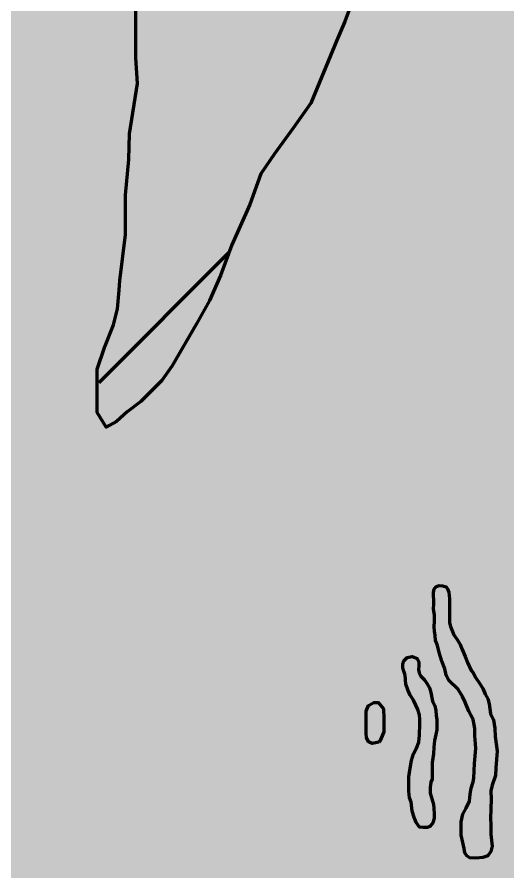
# Model space of a CAD drawing. Header units: millimetres. Extents: x 2676 to 5565, y 1584 to 2775.
# Drawn here: x 5042.1 to 5084.4, y 1996.5 to 2070.2 of the extents above; entities that cross this region are included whole.
import ezdxf

# ---------------------------------------------------------------- set-up
doc = ezdxf.new("R2010")
doc.units = ezdxf.units.MM
doc.layers.add('Warstwa1', color=7, linetype='Continuous', lineweight=70, true_color=0x688aad)
doc.layers.add('Warstwa11', color=7, linetype='Continuous', lineweight=70, true_color=0x000000)

msp = doc.modelspace()

# ---------------------------------------------------------------- hatches: boundary and pattern name
at = {"layer": 'Warstwa1', "lineweight": 70}
h = msp.add_hatch(color=256, dxfattribs=at)
h.dxf.hatch_style = 1
h.paths.add_polyline_path([(5505.159, 2428.685), (4750.944, 2428.685), (4750.944, 1755.038), (5505.159, 1755.038)])
at = {"layer": 'Warstwa11', "lineweight": 70}
h = msp.add_hatch(dxfattribs=at)
h.set_pattern_fill('AR-HBONE', color=256)
h.set_pattern_definition([(45, (-818.6, -811.68), (0, 143.6841), [304.8, -101.6]), (135, (-746.76, -739.84), (1e-14, 143.6841), [304.8, -101.6])])
h.paths.add_polyline_path([(5103.865, 2152.265), (5098.064, 2151.299), (5088.075, 2147.857), (5087.814, 2146.882), (5086.966, 2143.247), (5085.008, 2138.357), (5083.661, 2134.544), (5081.497, 2126.154), (5078.596, 2118.908), (5077.249, 2114.309), (5075.075, 2106.605), (5066.54, 2095.919), (5060.33, 2087.716), (5055.709, 2085.327), (5052.613, 2083.301), (5052.613, 2081.56), (5052.701, 2078.058), (5052.335, 2074.402), (5052.335, 2066.689), (5052.474, 2064.465), (5051.779, 2060.135), (5051.534, 2052.279), (5050.945, 2047.487), (5050.875, 2046.653), (5050.736, 2045.055), (5048.998, 2038.105), (5048.998, 2036.09), (5049.763, 2034.839), (5050.034, 2034.985), (5052.753, 2037.063), (5054.561, 2038.87), (5055.465, 2040.121), (5057.556, 2043.749), (5058.668, 2045.764), (5059.642, 2047.919), (5062.679, 2056.157), (5065.901, 2060.636), (5067.43, 2062.79), (5070.885, 2071.216), (5070.912, 2071.287), (5072.651, 2074.275), (5073.903, 2076.638), (5076.548, 2081.939), (5077.174, 2083.259), (5078.148, 2084.788), (5079.33, 2086.804), (5080.304, 2089.514), (5080.79, 2091.39), (5083.924, 2097.391), (5084.828, 2099.129), (5085.454, 2100.588), (5086.01, 2101.909), (5086.914, 2103.646), (5087.819, 2104.827), (5090.326, 2109.363), (5091.717, 2112.004), (5092.621, 2114.019), (5094.499, 2118.328), (5095.194, 2122.567), (5096.515, 2126.042), (5098.122, 2130.58), (5098.679, 2132.179), (5098.958, 2133.854), (5102.643, 2134.264), (5106.328, 2134.82), (5110.223, 2136.974), (5112.17, 2137.182), (5113.839, 2137.738), (5115.868, 2138.815), (5119.263, 2143.854), (5121.84, 2148.871), (5123.439, 2153.875), (5124.482, 2157.141), (5125.456, 2159.434), (5126.38, 2161.743), (5127.058, 2165.218), (5127.336, 2166.747), (5127.823, 2168.068), (5128.727, 2169.596), (5129.631, 2171.751), (5129.978, 2173.21), (5130.783, 2177.499), (5130.264, 2178.584), (5127.969, 2181.711), (5125.813, 2184.143), (5124.005, 2185.742), (5120.808, 2188.009), (5119.803, 2184.681), (5119.005, 2180.537), (5116.099, 2173.352), (5114.048, 2167.048), (5108.928, 2157.325)])
at = {"layer": 'Warstwa11', "lineweight": 70, "true_color": 0x262626}
h = msp.add_hatch(color=250, dxfattribs=at)
h.dxf.hatch_style = 1
h.paths.add_polyline_path([(5088.075, 2147.857), (5087.814, 2146.882), (5086.966, 2143.247), (5085.008, 2138.357), (5083.661, 2134.544), (5081.497, 2126.154), (5078.596, 2118.908), (5077.249, 2114.309), (5075.075, 2106.605), (5066.54, 2095.919), (5060.33, 2087.716), (5055.709, 2085.327), (5052.613, 2083.301), (5052.613, 2081.56), (5052.701, 2078.058), (5052.335, 2074.402), (5052.335, 2066.689), (5052.474, 2064.465), (5051.779, 2060.135), (5051.534, 2052.279), (5050.945, 2047.487), (5050.875, 2046.653), (5050.736, 2045.055), (5048.998, 2038.105), (5048.998, 2036.09), (5049.763, 2034.839), (5050.034, 2034.985), (5052.753, 2037.063), (5054.561, 2038.87), (5055.465, 2040.121), (5057.556, 2043.749), (5058.668, 2045.764), (5059.642, 2047.919), (5062.679, 2056.157), (5065.901, 2060.636), (5067.43, 2062.79), (5070.885, 2071.216), (5070.912, 2071.287), (5072.651, 2074.275), (5073.903, 2076.638), (5076.548, 2081.939), (5077.174, 2083.259), (5078.148, 2084.788), (5079.33, 2086.804), (5080.304, 2089.514), (5080.79, 2091.39), (5083.924, 2097.391), (5084.828, 2099.129), (5085.454, 2100.588), (5086.01, 2101.909), (5086.914, 2103.646), (5087.819, 2104.827), (5090.326, 2109.363), (5091.717, 2112.004), (5092.621, 2114.019), (5094.499, 2118.328), (5095.194, 2122.567), (5096.515, 2126.042), (5098.122, 2130.58), (5098.679, 2132.179), (5098.958, 2133.854), (5102.643, 2134.264), (5106.328, 2134.82), (5110.223, 2136.974), (5112.17, 2137.182), (5113.839, 2137.738), (5115.868, 2138.815), (5119.263, 2143.854), (5121.84, 2148.871), (5123.439, 2153.875), (5124.482, 2157.141), (5125.456, 2159.434), (5126.38, 2161.743), (5127.058, 2165.218), (5127.336, 2166.747), (5127.823, 2168.068), (5128.727, 2169.596), (5129.631, 2171.751), (5129.978, 2173.21), (5130.783, 2177.499), (5130.264, 2178.584), (5127.969, 2181.711), (5125.813, 2184.143), (5124.005, 2185.742), (5120.808, 2188.009), (5119.803, 2184.681), (5119.005, 2180.537), (5116.099, 2173.352), (5114.048, 2167.048), (5108.928, 2157.325), (5103.865, 2152.265), (5098.064, 2151.299)])
at = {"layer": 'Warstwa11', "lineweight": 70}
h = msp.add_hatch(color=256, dxfattribs=at)
h.dxf.hatch_style = 1
h.paths.add_polyline_path([(5077.249, 2114.309), (5075.075, 2106.605), (5066.54, 2095.919), (5060.33, 2087.716), (5055.709, 2085.327), (5052.613, 2083.301), (5052.613, 2081.56), (5052.701, 2078.058), (5052.335, 2074.402), (5052.335, 2066.689), (5052.474, 2064.465), (5051.779, 2060.135), (5051.534, 2052.279), (5050.945, 2047.487), (5050.875, 2046.653), (5050.736, 2045.055), (5048.998, 2038.105), (5048.998, 2036.09), (5049.763, 2034.839), (5050.034, 2034.985), (5052.753, 2037.063), (5054.561, 2038.87), (5055.465, 2040.121), (5057.556, 2043.749), (5058.668, 2045.764), (5059.642, 2047.919), (5062.679, 2056.157), (5065.901, 2060.636), (5067.43, 2062.79), (5070.885, 2071.216), (5070.912, 2071.287), (5072.651, 2074.275), (5073.903, 2076.638), (5076.548, 2081.939), (5077.174, 2083.259), (5078.148, 2084.788), (5079.33, 2086.804), (5080.304, 2089.514), (5080.79, 2091.39), (5083.924, 2097.391), (5084.828, 2099.129), (5085.454, 2100.588), (5086.01, 2101.909), (5086.914, 2103.646), (5087.819, 2104.827), (5090.326, 2109.363), (5091.717, 2112.004), (5092.621, 2114.019), (5094.499, 2118.328), (5095.194, 2122.567), (5096.515, 2126.042), (5098.122, 2130.58), (5098.679, 2132.179), (5098.958, 2133.854), (5102.643, 2134.264), (5106.328, 2134.82), (5110.223, 2136.974), (5112.17, 2137.182), (5113.839, 2137.738), (5115.868, 2138.815), (5119.263, 2143.854), (5121.84, 2148.871), (5123.439, 2153.875), (5124.482, 2157.141), (5125.456, 2159.434), (5126.38, 2161.743), (5127.058, 2165.218), (5127.336, 2166.747), (5127.823, 2168.068), (5128.727, 2169.596), (5129.631, 2171.751), (5129.978, 2173.21), (5130.783, 2177.499), (5130.264, 2178.584), (5127.969, 2181.711), (5125.813, 2184.143), (5124.005, 2185.742), (5120.808, 2188.009), (5119.803, 2184.681), (5119.005, 2180.537), (5116.099, 2173.352), (5114.048, 2167.048), (5108.928, 2157.325), (5103.865, 2152.265), (5098.064, 2151.299), (5088.075, 2147.857), (5087.814, 2146.882), (5086.966, 2143.247), (5085.008, 2138.357), (5083.661, 2134.544), (5081.497, 2126.154), (5078.596, 2118.908)])
h = msp.add_hatch(color=256, dxfattribs=at)
h.dxf.hatch_style = 1
h.paths.add_polyline_path([(5073.731, 2009.727), (5073.696, 2010.536), (5073.239, 2011.099), (5072.851, 2011.099), (5072.394, 2010.818), (5072.182, 2010.325), (5072.182, 2008.988), (5072.182, 2008.425), (5072.217, 2008.073), (5072.394, 2007.686), (5072.71, 2007.545), (5073.294, 2007.664), (5073.379, 2007.757), (5073.485, 2008.003), (5073.731, 2008.566), (5073.731, 2009.023)])
h.paths.add_polyline_path([(5078.304, 2009.18), (5078.282, 2009.577), (5078.238, 2009.951), (5078.216, 2010.392), (5078.127, 2010.811), (5077.929, 2011.186), (5077.774, 2011.936), (5077.664, 2012.355), (5077.465, 2012.708), (5077.223, 2013.038), (5076.914, 2013.347), (5076.759, 2013.634), (5076.715, 2013.942), (5076.737, 2014.207), (5076.737, 2014.582), (5076.583, 2014.869), (5076.164, 2015.067), (5075.744, 2014.957), (5075.457, 2014.692), (5075.369, 2014.406), (5075.347, 2014.075), (5075.435, 2013.788), (5075.568, 2013.457), (5075.626, 2012.654), (5075.78, 2012.19), (5076.001, 2011.705), (5076.288, 2011.285), (5076.487, 2010.866), (5076.664, 2010.491), (5076.796, 2010.027), (5076.818, 2009.608), (5076.818, 2009.233), (5076.797, 2008.259), (5076.73, 2007.663), (5076.532, 2007.156), (5076.267, 2006.648), (5076.112, 2006.074), (5075.979, 2005.434), (5075.891, 2004.662), (5075.891, 2004.044), (5075.891, 2003.426), (5075.935, 2002.874), (5076.068, 2002.477), (5076.178, 2001.705), (5076.333, 2001.175), (5076.509, 2000.734), (5076.797, 2000.336), (5077.128, 2000.292), (5077.459, 2000.314), (5077.702, 2000.38), (5077.945, 2000.712), (5078.055, 2001.109), (5078.055, 2001.462), (5078.033, 2001.97), (5078.011, 2002.301), (5077.857, 2002.786), (5077.724, 2003.272), (5077.724, 2003.713), (5077.768, 2004.221), (5077.901, 2004.485), (5077.901, 2004.794), (5077.901, 2005.28), (5077.901, 2005.655), (5077.901, 2005.92), (5077.995, 2006.644), (5078.039, 2007.239), (5078.105, 2007.812), (5078.216, 2008.32), (5078.304, 2008.739)])
h.paths.add_polyline_path([(5083.318, 2008.148), (5083.29, 2008.854), (5083.193, 2009.589), (5082.916, 2010.101), (5082.818, 2010.965), (5082.693, 2011.394), (5082.457, 2011.81), (5082.249, 2012.281), (5081.986, 2012.752), (5081.667, 2013.223), (5081.417, 2013.653), (5081.265, 2013.833), (5080.93, 2014.532), (5080.75, 2015.045), (5080.569, 2015.446), (5080.486, 2015.668), (5080.292, 2016.097), (5080.043, 2016.513), (5079.765, 2016.915), (5079.599, 2017.344), (5079.474, 2017.649), (5079.391, 2017.954), (5079.377, 2018.3), (5079.377, 2018.744), (5079.377, 2019.173), (5079.377, 2019.672), (5079.377, 2020.018), (5079.363, 2020.309), (5079.322, 2020.614), (5079.225, 2020.891), (5079.1, 2021.071), (5078.823, 2021.155), (5078.49, 2021.168), (5078.212, 2021.071), (5078.074, 2020.864), (5077.991, 2020.587), (5077.991, 2020.282), (5078.023, 2019.952), (5078.033, 2019.586), (5078.019, 2019.143), (5078.103, 2018.644), (5078.103, 2018.103), (5078.075, 2017.605), (5078.103, 2017.244), (5078.158, 2016.87), (5078.186, 2016.441), (5078.352, 2015.994), (5078.491, 2015.384), (5078.713, 2014.65), (5078.976, 2013.985), (5079.087, 2013.431), (5079.324, 2012.997), (5080.128, 2012.207), (5080.502, 2011.611), (5080.738, 2011.126), (5081.043, 2010.35), (5081.237, 2010.004), (5081.431, 2009.63), (5081.528, 2009.145), (5081.57, 2008.849), (5081.584, 2008.212), (5081.64, 2007.533), (5081.667, 2007.117), (5081.543, 2005.811), (5081.501, 2005.188), (5081.487, 2004.551), (5081.432, 2004.232), (5081.265, 2003.705), (5081.168, 2003.179), (5081.099, 2002.579), (5080.822, 2001.969), (5080.531, 2001.443), (5080.406, 2000.778), (5080.406, 1999.642), (5080.531, 1999.018), (5080.641, 1998.492), (5080.697, 1998.104), (5080.877, 1997.854), (5081.141, 1997.688), (5081.654, 1997.66), (5082.264, 1997.716), (5082.693, 1997.854), (5082.957, 1998.242), (5083.054, 1998.7), (5082.943, 1999.725), (5082.943, 2000.57), (5082.915, 2001.083), (5082.985, 2002.738), (5082.958, 2003.473), (5083.069, 2003.944), (5083.346, 2004.789), (5083.387, 2005.454), (5083.512, 2006.887), (5083.415, 2007.524)])

# ---------------------------------------------------------------- linework, layer by layer
at = {"layer": 'Warstwa1', "lineweight": 70}
for points in [[(5070.912, 2071.287), (5070.356, 2069.828), (5069.661, 2068.229), (5067.43, 2062.79), (5065.901, 2060.636), (5064.301, 2058.412), (5063.119, 2056.675), (5062.145, 2054.034), (5060.615, 2050.559), (5059.642, 2047.919), (5058.668, 2045.764), (5057.556, 2043.749), (5055.465, 2040.121), (5054.561, 2038.87), (5052.753, 2037.063), (5051.571, 2036.159), (5050.667, 2035.325), (5049.763, 2034.839), (5048.998, 2036.09), (5048.998, 2037.619), (5048.998, 2039.843), (5049.624, 2041.719), (5050.389, 2043.665), (5050.736, 2045.055), (5050.875, 2046.653), (5050.945, 2047.487), (5051.432, 2051.448), (5051.432, 2053.116), (5051.432, 2054.853), (5051.71, 2057.911), (5051.779, 2060.135), (5052.474, 2064.465), (5052.335, 2066.689), (5052.335, 2069.051), (5052.335, 2072.109)], [(5078.023, 2019.952), (5077.991, 2020.282), (5077.991, 2020.587), (5078.074, 2020.864), (5078.212, 2021.071), (5078.49, 2021.168), (5078.823, 2021.155), (5079.1, 2021.071), (5079.225, 2020.891), (5079.322, 2020.614), (5079.363, 2020.309), (5079.377, 2020.018), (5079.377, 2019.672), (5079.377, 2019.173), (5079.377, 2018.744), (5079.377, 2018.3), (5079.391, 2017.954), (5079.474, 2017.649), (5079.599, 2017.344), (5079.765, 2016.915), (5080.043, 2016.513), (5080.292, 2016.097), (5080.486, 2015.668), (5080.569, 2015.446), (5080.75, 2015.045), (5080.93, 2014.532), (5081.265, 2013.833), (5081.417, 2013.653), (5081.667, 2013.223), (5081.986, 2012.752), (5082.249, 2012.281), (5082.457, 2011.81), (5082.693, 2011.394), (5082.818, 2010.965), (5082.916, 2010.101), (5083.193, 2009.589), (5083.29, 2008.854), (5083.318, 2008.148), (5083.415, 2007.524), (5083.512, 2006.887), (5083.387, 2005.454), (5083.346, 2004.789), (5083.069, 2003.944), (5082.958, 2003.473), (5082.985, 2002.738), (5082.915, 2001.083), (5082.943, 2000.57), (5082.943, 1999.725), (5083.054, 1998.7), (5082.957, 1998.242), (5082.693, 1997.854), (5082.264, 1997.716), (5081.654, 1997.66), (5081.141, 1997.688), (5080.877, 1997.854), (5080.697, 1998.104), (5080.641, 1998.492), (5080.531, 1999.018), (5080.406, 1999.642), (5080.406, 2000.778), (5080.531, 2001.443), (5080.822, 2001.969), (5081.099, 2002.579), (5081.168, 2003.179), (5081.265, 2003.705), (5081.432, 2004.232), (5081.487, 2004.551), (5081.501, 2005.188), (5081.543, 2005.811), (5081.667, 2007.117), (5081.64, 2007.533), (5081.584, 2008.212), (5081.57, 2008.849), (5081.528, 2009.145), (5081.431, 2009.63), (5081.237, 2010.004), (5081.043, 2010.35), (5080.738, 2011.126), (5080.502, 2011.611), (5080.128, 2012.207), (5079.324, 2012.997), (5079.087, 2013.431), (5078.976, 2013.985), (5078.713, 2014.65), (5078.491, 2015.384), (5078.352, 2015.994), (5078.186, 2016.441), (5078.158, 2016.87), (5078.103, 2017.244), (5078.075, 2017.605), (5078.103, 2018.103), (5078.103, 2018.644), (5078.019, 2019.143), (5078.033, 2019.586), (5078.023, 2019.952)], [(5075.568, 2013.457), (5075.435, 2013.788), (5075.347, 2014.075), (5075.369, 2014.406), (5075.457, 2014.692), (5075.744, 2014.957), (5076.164, 2015.067), (5076.583, 2014.869), (5076.737, 2014.582), (5076.737, 2014.207), (5076.715, 2013.942), (5076.759, 2013.634), (5076.914, 2013.347), (5077.223, 2013.038), (5077.465, 2012.708), (5077.664, 2012.355), (5077.774, 2011.936), (5077.929, 2011.186), (5078.127, 2010.811), (5078.216, 2010.392), (5078.238, 2009.951), (5078.282, 2009.577), (5078.304, 2009.18), (5078.304, 2008.739), (5078.216, 2008.32), (5078.105, 2007.812), (5078.039, 2007.239), (5077.995, 2006.644), (5077.901, 2005.92), (5077.901, 2005.655), (5077.901, 2005.28), (5077.901, 2004.794), (5077.901, 2004.485), (5077.768, 2004.221), (5077.724, 2003.713), (5077.724, 2003.272), (5077.857, 2002.786), (5078.011, 2002.301), (5078.033, 2001.97), (5078.055, 2001.462), (5078.055, 2001.109), (5077.945, 2000.712), (5077.702, 2000.38), (5077.459, 2000.314), (5077.128, 2000.292), (5076.797, 2000.336), (5076.509, 2000.734), (5076.333, 2001.175), (5076.178, 2001.705), (5076.068, 2002.477), (5075.935, 2002.874), (5075.891, 2003.426), (5075.891, 2004.044), (5075.891, 2004.662), (5075.979, 2005.434), (5076.112, 2006.074), (5076.267, 2006.648), (5076.532, 2007.156), (5076.73, 2007.663), (5076.797, 2008.259), (5076.818, 2009.233), (5076.818, 2009.608), (5076.796, 2010.027), (5076.664, 2010.491), (5076.487, 2010.866), (5076.288, 2011.285), (5076.001, 2011.705), (5075.78, 2012.19), (5075.626, 2012.654), (5075.568, 2013.457)], [(5073.294, 2007.664), (5072.71, 2007.545), (5072.394, 2007.686), (5072.217, 2008.073), (5072.182, 2008.425), (5072.182, 2008.988), (5072.182, 2010.325), (5072.394, 2010.818), (5072.851, 2011.099), (5073.239, 2011.099), (5073.696, 2010.536), (5073.731, 2009.727), (5073.731, 2009.023), (5073.731, 2008.566), (5073.485, 2008.003), (5073.379, 2007.757), (5073.294, 2007.664)]]:
    msp.add_lwpolyline(points, dxfattribs=at)

doc.saveas('drawing.dxf')
